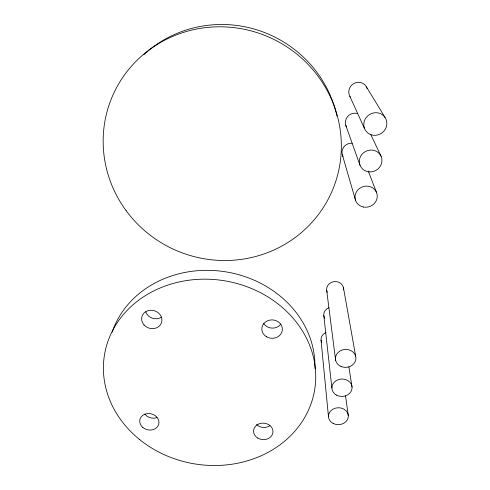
<?xml version="1.0" encoding="UTF-8"?>
<svg xmlns="http://www.w3.org/2000/svg" width="490" height="490" viewBox="0 0 490 490"><rect width="100%" height="100%" fill="white"/><g stroke="black" fill="none" stroke-linecap="round" stroke-linejoin="round"><path stroke-width="0.73" d="M366.447 86.914L385.091 117.526A11.736 11.117 -34.1 0 1 375.726 135.283A11.736 11.117 -34.1 0 1 365.111 119.223A11.736 11.117 -34.1 0 1 385.091 117.526M370.63 134.266L381.128 156.365M349.866 96.383L364.45 128.392M368.266 171.059L376.424 192.252M345.738 125.269L359.985 165.179M342.394 154.944L355.66 200.71M343.441 287.587L355.673 356.199M348.874 366.894L352.053 387.112M345.554 395.945L348.298 415.612M326.646 290.215L335.619 360.242M323.804 315.505L331.895 388.031M321.036 340.152L328.453 416.451M315.076 368.799L314.917 365.846A103.806 90.913 9.6 0 0 226.349 271.944A103.806 90.913 9.6 0 0 112.192 332.049M350.307 97.106A9.573 9.145 -42.6 0 1 354.184 83.337A9.573 9.145 -42.6 0 1 367.132 88.561M346.424 126.861A9.365 8.955 -33.5 0 1 347.508 116.687A9.365 8.955 -33.5 0 1 357.492 113.521M343.074 156.494A9.188 8.753 -25.2 0 1 343.557 147.349A9.188 8.753 -25.2 0 1 352.126 143.215M321.667 342.265A8.287 7.338 -3 0 1 326.003 332.569M324.79 318.316A8.397 7.528 -4.2 0 1 328.845 307.714M327.283 292.438A8.514 7.718 -5.8 0 1 333.855 281.64A8.514 7.718 -5.8 0 1 343.557 289.951M143.791 54.702A116.228 113.27 25.1 0 1 257.562 30.062A116.228 113.27 25.1 0 1 336.985 116.106M161.363 317.189A9.99 8.906 17.2 0 1 145.732 311.787M280.721 324.209A10.021 9.004 3.1 0 1 263.736 323.584M269.941 425.657A9.5 8.097 4.4 0 1 256.595 424.536M157.014 417.541A9.463 8.03 13.5 0 1 144.826 414.044M369.05 171.849A11.46 10.805 -25.5 0 0 381.159 156.433A11.46 10.805 -25.5 0 0 361.712 154.638A11.46 10.805 -25.5 0 0 369.05 171.849M363.617 207.056A11.215 10.486 -18.7 0 0 376.786 193.183A11.215 10.486 -18.7 0 0 357.982 189.795A11.215 10.486 -18.7 0 0 363.617 207.056M333.151 423.421A9.935 8.446 -1.7 0 0 348.31 416.384A9.935 8.446 -1.7 0 0 333.69 408.795A9.935 8.446 -1.7 0 0 333.151 423.421M336.648 395.203A10.094 8.704 -2.7 0 0 352.065 387.909A10.094 8.704 -2.7 0 0 337.224 380.124A10.094 8.704 -2.7 0 0 336.648 395.203M340.997 366.453A10.259 8.973 -3.9 0 0 355.93 357.804A10.259 8.973 -3.9 0 0 340.146 350.932A10.259 8.973 -3.9 0 0 340.997 366.453M126.126 210.663A119.64 116.308 23.9 0 0 331.209 193.072A119.64 116.308 23.9 0 0 209.42 27.238A119.64 116.308 23.9 0 0 126.126 210.663M144.085 324.993A10.259 9.102 17 0 0 161.382 323.051A10.259 9.102 17 0 0 149.867 310.317A10.259 9.102 17 0 0 144.085 324.993M266.242 336.599A10.29 9.2 3.2 0 0 282.344 329.966A10.29 9.2 3.2 0 0 267.693 320.73A10.29 9.2 3.2 0 0 266.242 336.599M257.758 438.072A9.745 8.25 4.5 0 0 272.967 432.235A9.745 8.25 4.5 0 0 259.063 423.844A9.745 8.25 4.5 0 0 257.758 438.072M142.737 427.378A9.702 8.177 13.4 0 0 158.705 424.328A9.702 8.177 13.4 0 0 146.559 413.738A9.702 8.177 13.4 0 0 142.737 427.378M139.209 439.224A106.532 92.763 9.6 0 0 313.618 395.044A106.532 92.763 9.6 0 0 175.904 282.718A106.532 92.763 9.6 0 0 139.209 439.224"/></g></svg>
